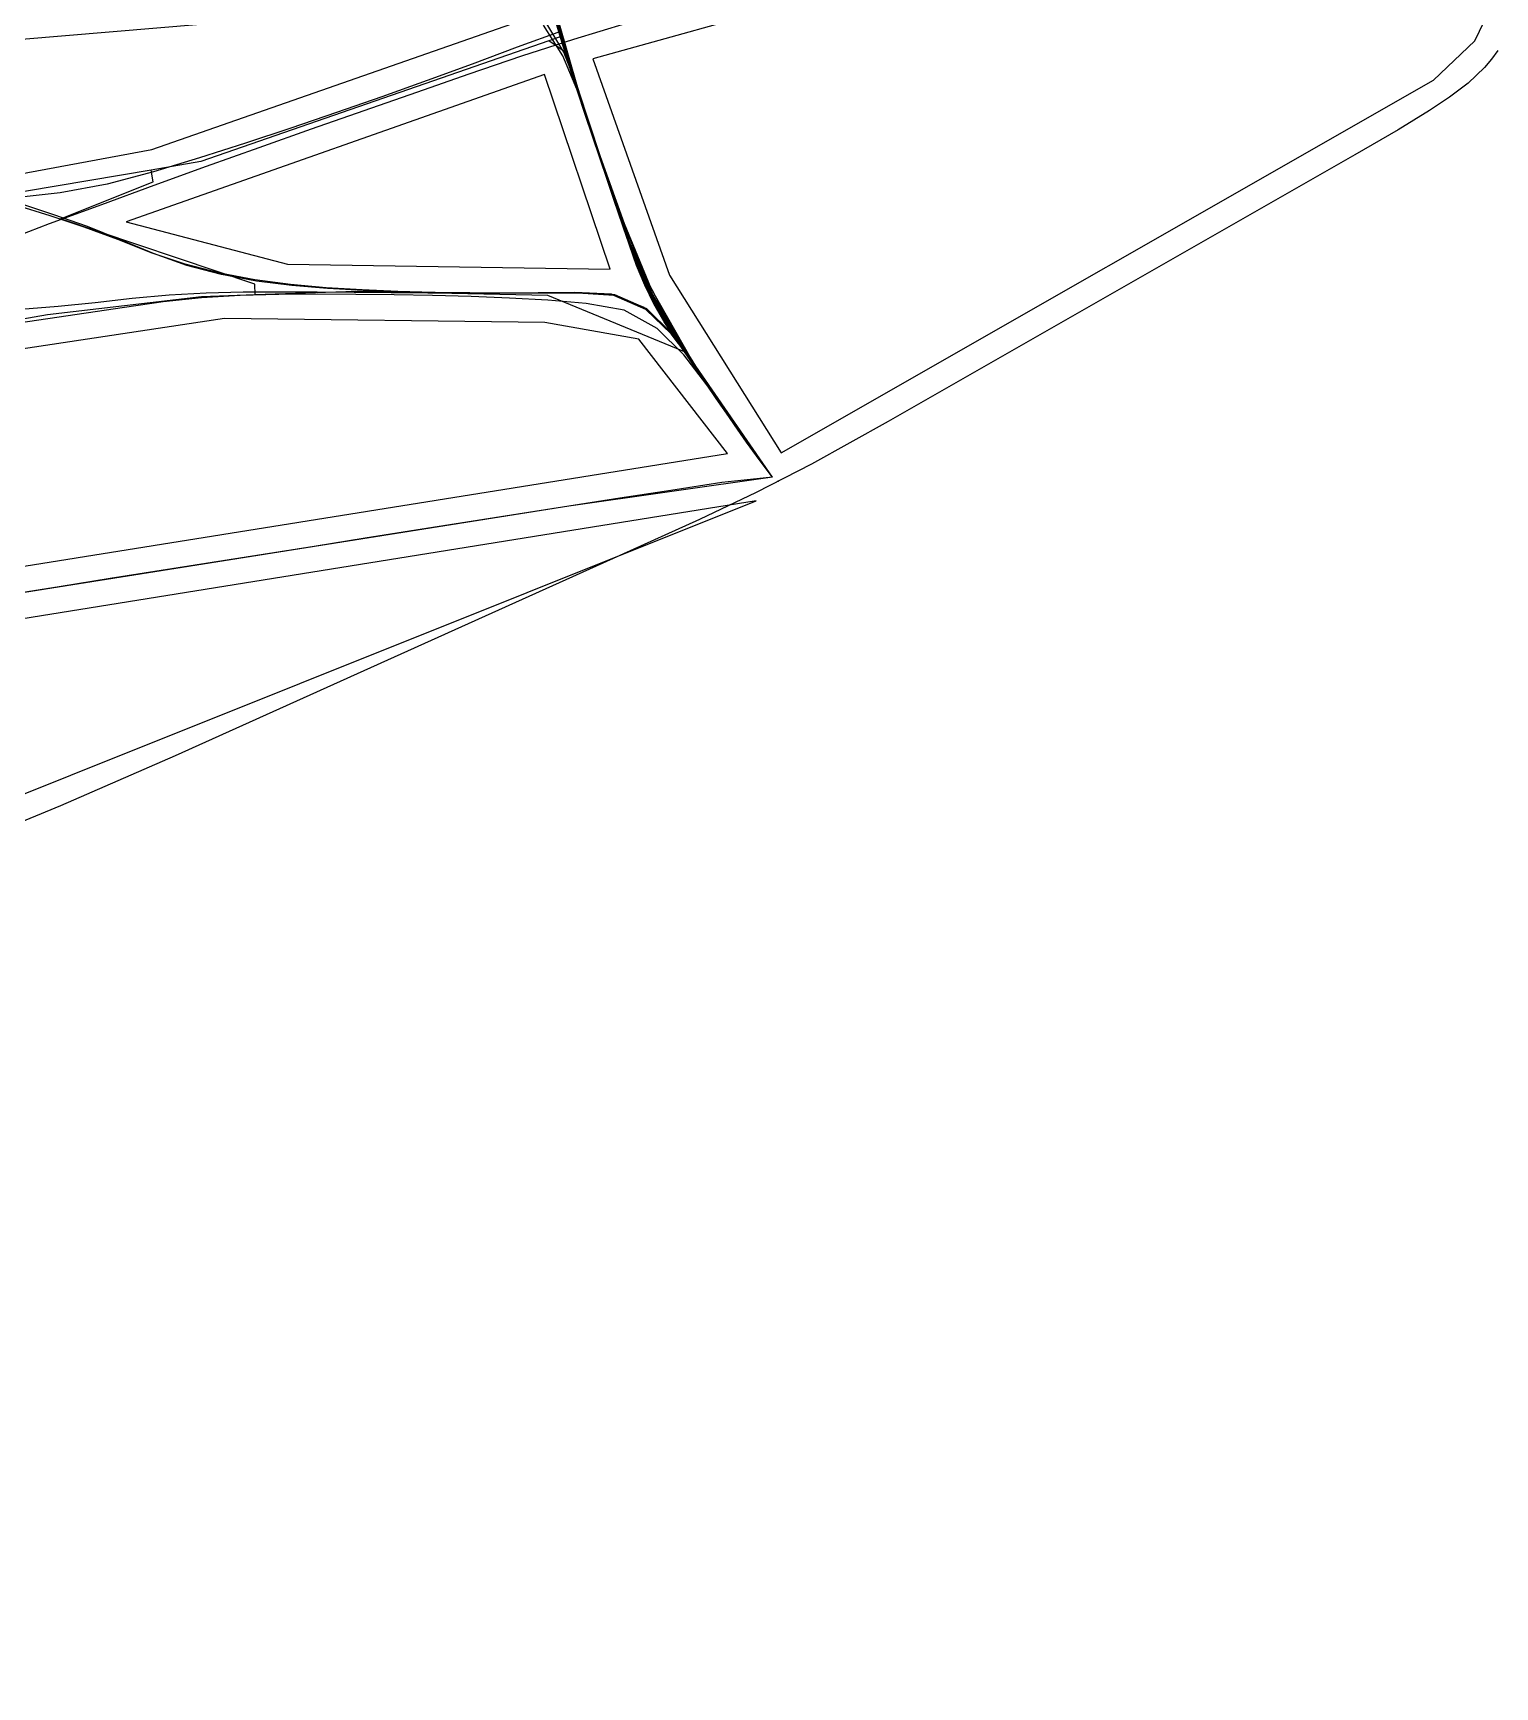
# Model space of a CAD drawing. Header units: metres. Extents: x 465982 to 489928, y 209046 to 231790.
# Drawn here: x 478088 to 481878, y 209167 to 213454 of the extents above; entities that cross this region are included whole.
import ezdxf

# ---------------------------------------------------------------- set-up
doc = ezdxf.new("R2010")
doc.units = ezdxf.units.M
for name, color, linetype in [('ANCHORS_OUTSIDE', 30, 'CONTINUOUS'), ('CELL', 1, 'CONTINUOUS'), ('WOOL_PARCELS', 32, 'CONTINUOUS'), ('WOOL_ROADS_L1', 30, 'CONTINUOUS'), ('WOOL_ROADS_L2', 94, 'CONTINUOUS'), ('WOOL_THREADS', 8, 'CONTINUOUS')]:
    doc.layers.add(name, color=color, linetype=linetype)

msp = doc.modelspace()

# ---------------------------------------------------------------- linework, layer by layer
at = {"layer": 'ANCHORS_OUTSIDE'}
msp.add_point((480019.36, 212292.121), dxfattribs=at)
at = {"layer": 'CELL'}
msp.add_lwpolyline([(481885.5, 213408.73), (481869.1, 213386.12), (481850.64, 213364.59), (481808.35, 213324.45), (481760.36, 213287.51), (481708.5, 213252.78), (481626.73, 213202.97), (481514.89, 213138.19), (480304.45, 212446.68), (480106.09, 212336.66), (479962.05, 212262.69), (479815.74, 212193.2), (479609.13, 212099.37), (478456.03, 211580.59), (478159.15, 211450.45), (477859.17, 211327.58)], dxfattribs=at)
at = {"layer": 'WOOL_PARCELS'}
for points in [[(480027.017, 212365.571), (481718.727, 213332.025), (481825.691, 213433.551), (481873.086, 213532.077), (481860.663, 213714.451), (480567.793, 213632.667), (480073.595, 213535.906), (479539.216, 213386.78), (479737.74, 212826.288)], [(478013.294, 213080.992), (478396.071, 213152.016), (479383.663, 213496.666), (478882.298, 213506.642), (477697.646, 213407.214), (477603.201, 213282.053)], [(479584.088, 212841.596), (479413.848, 213346.07), (478329.043, 212964.541), (478747.105, 212855.131)], [(476153.856, 211766.565), (479887.771, 212363.882), (479658.147, 212660.853), (479414.785, 212703.329), (478583.833, 212713.619), (477563.521, 212560.533), (476782.509, 212378.108)], [(474487.859, 209167.085), (475814.327, 210581.939), (479962.849, 212241.497), (475879.686, 211585.047), (475452.403, 211214.215), (474445.15, 210239.153), (474403.999, 210006.828)]]:
    msp.add_lwpolyline(points, close=True, dxfattribs=at)
at = {"layer": 'WOOL_ROADS_L1'}
msp.add_lwpolyline([(480004.655, 212302.449), (479798.416, 212601.738), (479690.451, 212791.897), (479621.326, 212959.11), (479558.888, 213133.075), (479500.827, 213308.069), (479450.682, 213482.939), (479396.157, 213706.285), (479245.185, 214490.55), (479189.253, 214599.706), (479141.641, 214699.766), (479113.878, 214750.368), (479029.721, 214972.541), (479008.943, 215204.345), (478997.679, 215442.651), (478985.7, 215521.75), (478936.675, 215923.17), (478804.986, 216172.203)], dxfattribs=at)
at = {"layer": 'WOOL_ROADS_L2'}
for points in [[(479461.109, 213446.577), (479425.336, 213434.148)], [(479474.756, 213398.985), (479425.336, 213434.148), (478522.997, 213120.642), (478393.814, 213098.844)], [(478393.814, 213098.844), (477987.732, 213030.325)], [(478663.57, 212775.312), (478662.641, 212802.635), (478159.279, 212972.451), (478398.9, 213068.701), (478393.814, 213098.844)], [(478663.57, 212775.312), (478524.522, 212770.584), (478125.289, 212723.941), (477872.758, 212679.822)], [(479785.583, 212624.341), (479422.512, 212773.949), (478924.83, 212784.196), (478663.57, 212775.312)], [(480004.655, 212302.449), (479476.797, 212227.257), (477759.489, 211955.319), (475873.529, 211645.547)]]:
    msp.add_lwpolyline(points, dxfattribs=at)
at = {"layer": 'WOOL_THREADS'}
for points in [[(480004.655, 212302.449), (479930.592, 212404.773), (479858.994, 212507.031), (479788.497, 212610.268), (479721.728, 212716.348), (479665.752, 212828.824), (479620.672, 212946.566), (479579.625, 213065.822), (479539.936, 213185.649), (479501.204, 213305.808), (479464.269, 213426.422), (479430.568, 213547.761)], [(480004.655, 212302.449), (479914.662, 212428.815), (479827.98, 212556.206), (479746.115, 212686.589), (479674.735, 212823.058), (479616.875, 212966.27), (479565.185, 213112.207), (479516.523, 213258.908), (479471.018, 213406.559), (479431.22, 213555.748)], [(480004.655, 212302.449), (479947.953, 212380.3), (479893.693, 212457.929), (479840.027, 212535.564), (479786.712, 212613.485), (479734.886, 212692.829), (479687.717, 212774.973), (479648.905, 212861.892), (479617.399, 212952.228), (479587.407, 213043.072), (479557.814, 213133.922), (479528.577, 213224.791), (479498.683, 213315.668), (479463.791, 213404.741), (479414.551, 213486.555)], [(480004.655, 212302.449), (479943.109, 212387.417), (479883.783, 212472.355), (479825.038, 212557.499), (479767.225, 212643.284), (479712.79, 212731.416), (479666.252, 212824.221), (479627.912, 212921.115), (479594.404, 213020.085), (479561.717, 213119.242), (479529.097, 213218.163), (479496.594, 213317.087), (479464.518, 213416.259), (479435.206, 213516.111)], [(480004.655, 212302.449), (479925.055, 212413.306), (479848.074, 212524.246), (479773.461, 212636.637), (479704.748, 212752.959), (479647.852, 212875.58), (479601.14, 213002.839), (479557.556, 213131.244), (479514.974, 213259.785), (479473.68, 213388.742), (479436.296, 213518.494)], [(480004.655, 212302.449), (479954.428, 212370.588), (479906.426, 212438.224), (479860.172, 212506.126), (479813.338, 212574.415), (479766.611, 212642.777), (479721.505, 212712.4), (479682.211, 212785.601), (479649.304, 212862.466), (479621.689, 212941.907), (479594.887, 213021.617), (479568.191, 213101.341), (479541.398, 213181.135), (479514.477, 213260.713), (479487.618, 213340.374), (479462.175, 213420.046), (479438.284, 213500.067)], [(480004.655, 212302.449), (479938.894, 212393.709), (479875.181, 212485.12), (479812.269, 212577.023), (479751.313, 212670.231), (479696.052, 212766.546), (479649.903, 212868.036), (479611.558, 212973.331), (479575.474, 213079.425), (479540.026, 213185.592), (479504.859, 213291.847), (479470.424, 213397.804), (479438.844, 213504.283)], [(480004.655, 212302.449), (479970.241, 212348.667), (479937.472, 212393.733), (479906.205, 212438.53), (479876.212, 212483.256), (479846.017, 212527.801), (479815.67, 212572.195), (479785.049, 212616.396), (479754.2, 212660.791), (479724.266, 212705.489), (479697.363, 212752.124), (479673.742, 212800.823), (479652.622, 212851.452), (479633.96, 212903.753), (479616.635, 212956.679), (479599.021, 213009.727), (479581.196, 213062.942), (479563.285, 213116.308), (479545.492, 213169.361), (479527.725, 213222.298), (479509.887, 213275.39), (479492.094, 213328.524), (479474.877, 213381.811), (479458.58, 213434.825), (479442.787, 213487.788)], [(479625.299, 213478.667), (479489.18, 213437.021), (479354.404, 213394.232), (479217.839, 213347.555), (479081.405, 213300.134), (478945.101, 213252.438), (478808.85, 213204.518), (478672.651, 213156.322), (478536.63, 213107.677), (478400.797, 213058.464), (478265.129, 213008.637), (478129.622, 212959.284), (477994.766, 212907.916)], [(479457.409, 213458.874), (479343.16, 213416.936), (479226.532, 213373.383), (479109.477, 213330.69), (478992.078, 213288.843), (478874.373, 213247.766), (478756.395, 213207.508), (478638.166, 213168.187), (478519.59, 213130.2), (478400.336, 213094.435), (478279.996, 213062.138), (478157.578, 213039.424), (478033.91, 213025.749)], [(480004.655, 212302.449), (479948.566, 212380.266), (479894.583, 212457.602), (479841.404, 212535.039), (479789.105, 212613.025), (479738.547, 212692.619), (479692.362, 212774.69), (479653.263, 212860.723), (479620.444, 212949.9), (479589.429, 213039.697), (479559.148, 213129.485), (479529.027, 213219.028), (479497.663, 213308.113), (479460.965, 213394.98), (479410.992, 213474.529)], [(480004.655, 212302.449), (479975.449, 212342.066), (479947.649, 212380.481), (479921.215, 212417.978), (479896.098, 212454.741), (479871.205, 212491.197), (479846.219, 212527.67), (479821.259, 212564.094), (479796.323, 212600.38), (479771.464, 212636.677), (479746.867, 212673.286), (479723.073, 212710.13), (479701.184, 212748.294), (479681.292, 212787.643), (479663.084, 212828.431), (479646.352, 212870.369), (479631.074, 212913.435), (479616.591, 212957.258), (479601.947, 213001.144), (479587.253, 213044.929), (479572.566, 213088.674), (479557.79, 213132.675), (479543.08, 213176.535), (479528.432, 213220.17), (479513.75, 213263.841), (479499.015, 213307.558), (479484.143, 213351.062), (479470.514, 213394.614), (479457.445, 213437.964), (479444.533, 213481.316)], [(480004.655, 212302.449), (479962.319, 212360.084), (479921.842, 212416.899), (479883.209, 212473.285), (479844.636, 212529.577), (479805.968, 212585.717), (479767.549, 212641.586), (479730.001, 212698.083), (479695.868, 212756.593), (479666.604, 212818.024), (479641.466, 212881.675), (479619.593, 212947.294), (479597.797, 213013.009), (479575.837, 213078.703), (479553.845, 213144.221), (479531.747, 213209.922), (479509.599, 213275.498), (479487.496, 213341.082), (479466.52, 213406.591), (479446.599, 213472.377)], [(480004.655, 212302.449), (479934.809, 212399.294), (479867.348, 212496.044), (479800.876, 212593.76), (479737.491, 212693.171), (479681.137, 212796.631), (479635.052, 212905.828), (479595.525, 213017.851), (479557.506, 213130.512), (479519.533, 213242.99), (479481.776, 213355.824), (479447.727, 213469.565)], [(480004.655, 212302.449), (479920.487, 212419.644), (479839.31, 212537.433), (479761.385, 212657.546), (479690.872, 212782.648), (479633.389, 212914.489), (479584.75, 213050.207), (479538.713, 213187.031), (479493.698, 213324.259), (479451.474, 213462.278)], [(480004.655, 212302.449), (479950.327, 212377.621), (479898.354, 212452.514), (479847.471, 212527.508), (479796.782, 212602.514), (479743.324, 212675.601), (479679.13, 212739.216), (479595.891, 212775.495), (479502.929, 212780.877), (479409.654, 212780.522), (479316.382, 212779.9), (479223.137, 212780.044), (479129.951, 212781.12), (479036.859, 212783.226), (478943.897, 212786.588), (478851.124, 212791.664), (478758.658, 212799.276), (478666.762, 212810.756), (478575.95, 212827.9), (478486.768, 212851.816), (478399.663, 212882.62), (478314.251, 212918.134), (478228.482, 212952.546), (478141.416, 212983.078), (478053.736, 213011.746)], [(480004.655, 212302.449), (479950.381, 212377.675), (479898.392, 212452.574), (479847.364, 212527.488), (479796.237, 212602.219), (479741.911, 212674.691), (479676.763, 212737.39), (479593.48, 212773.541), (479500.491, 212779.382), (479407.137, 212779.681), (479313.756, 212779.645), (479220.378, 212780.275), (479127.034, 212781.785), (479033.757, 212784.337), (478940.588, 212788.201), (478847.593, 212793.868), (478754.898, 212802.141), (478662.741, 212814.216), (478571.571, 212831.613), (478481.791, 212855.109), (478393.713, 212884.673), (478307.078, 212918.658), (478219.882, 212950.907), (478131.667, 212979.981), (478043.199, 213008.118)], [(480004.655, 212302.449), (479946.911, 212382.891), (479891.053, 212462.825), (479834.727, 212542.332), (479775.023, 212619.547), (479705.948, 212688.445), (479620.299, 212735.668), (479522.025, 212752.82), (479422.458, 212761.539), (479322.798, 212766.998), (479223.16, 212770.749), (479123.553, 212773.441), (479023.95, 212775.367), (478924.31, 212776.601), (478824.588, 212777.006), (478724.751, 212776.183), (478624.789, 212773.405), (478524.739, 212767.581), (478424.733, 212757.444), (478325.134, 212742.91), (478225.583, 212727.813), (478125.963, 212712.866), (478026.231, 212698.229)], [(480004.655, 212302.449), (479949.699, 212378.502), (479897.142, 212454.352), (479845.657, 212530.41), (479794.25, 212606.446), (479739.467, 212680.054), (479672.512, 212742.572), (479587.006, 212777.026), (479492.34, 212781.366), (479397.319, 212780.495), (479302.173, 212779.504), (479206.906, 212779.176), (479111.527, 212779.453), (479016.034, 212780.165), (478920.429, 212781.108), (478824.704, 212782.035), (478728.854, 212782.582), (478632.869, 212782.165), (478536.76, 212779.883), (478440.595, 212774.623), (478344.484, 212765.718), (478248.569, 212754.441), (478152.547, 212744.908), (478056.417, 212737.728)], [(480004.655, 212302.449), (479873.161, 212288.886), (479741.019, 212268.617), (479608.907, 212247.954), (479476.797, 212227.257), (479344.689, 212206.542), (479212.58, 212185.804), (479080.474, 212165.038), (478948.367, 212144.247), (478816.263, 212123.425), (478684.16, 212102.567), (478552.059, 212081.668), (478419.96, 212060.728), (478287.864, 212039.744), (478155.768, 212018.713), (478023.674, 211997.633)]]:
    msp.add_lwpolyline(points, dxfattribs=at)

doc.saveas('drawing.dxf')
